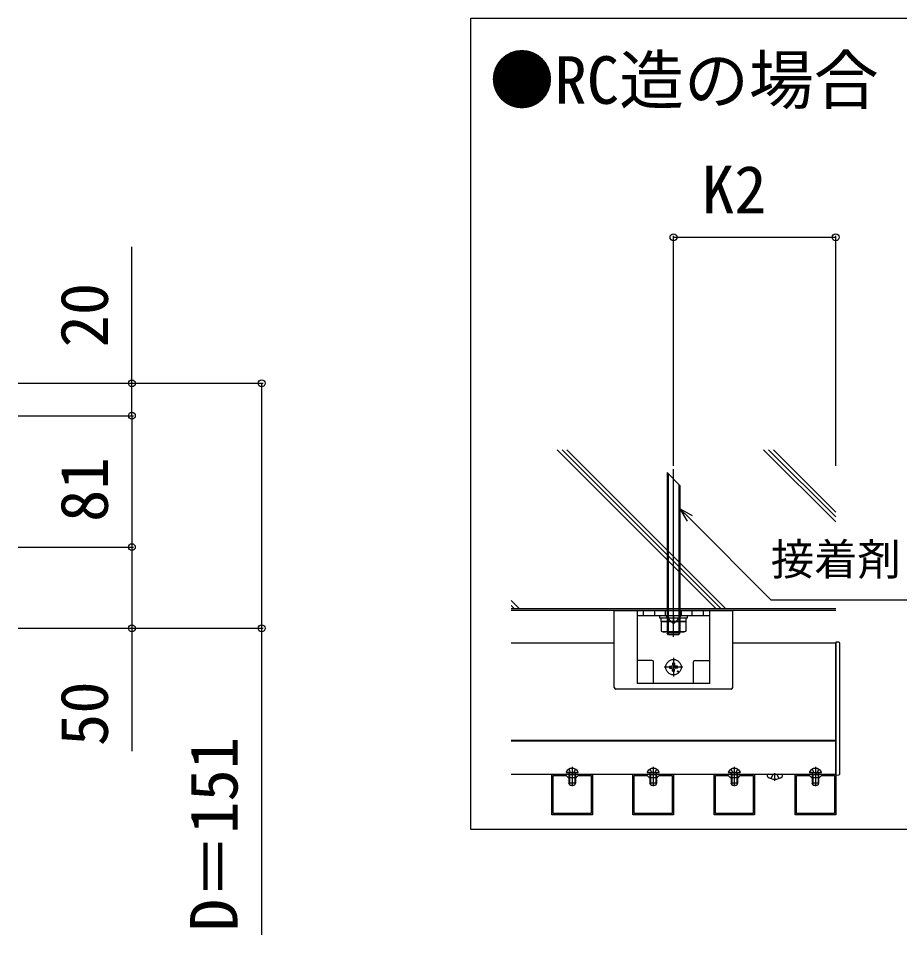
# Model space of a CAD drawing. Units: millimetres, scale not verified. Extents: x -1750 to 1750, y -2608 to 2592.
# Drawn here: x -434 to 109, y -333 to 232 of the extents above; entities that cross this region are included whole.
import ezdxf
from ezdxf.enums import TextEntityAlignment as Align

# ---------------------------------------------------------------- set-up
doc = ezdxf.new("R2010")
doc.units = ezdxf.units.MM
doc.header["$LTSCALE"] = 14
for name, color, linetype in [('0-2_USER1', 3, 'Continuous'), ('0-3_YKK_11', 7, 'Continuous'), ('0-4_YKK_12', 2, 'Continuous'), ('0-5_YKK_13', 4, 'Continuous'), ('0-6_YKK_D', 6, 'Continuous'), ('0-8_YSS_K', 3, 'Continuous')]:
    doc.layers.add(name, color=color, linetype=linetype)
doc.styles.add('ＭＳ ゴシック', font='')
doc.styles.get('ＭＳ ゴシック').set_extended_font_data('MS Gothic')

msp = doc.modelspace()

# ---------------------------------------------------------------- linework, layer by layer
at = {"layer": '0-3_YKK_11'}
for points in [[(-80, -234.5), (-80, -259.5), (-105, -259.5), (-105, -234.5)], [(-80.8, -235.3), (-80.8, -258.7), (-104.2, -258.7), (-104.2, -235.3), (-96.2, -235.3), (-95, -236.5), (-90, -236.5), (-88.8, -235.3)], [(-30, -234.5), (-30, -259.5), (-55, -259.5), (-55, -234.5)], [(-30.8, -235.3), (-30.8, -258.7), (-54.2, -258.7), (-54.2, -235.3), (-46.2, -235.3), (-45, -236.5), (-40, -236.5), (-38.8, -235.3)], [(20, -234.5), (20, -259.5), (-5, -259.5), (-5, -234.5)], [(19.2, -235.3), (19.2, -258.7), (-4.2, -258.7), (-4.2, -235.3), (3.8, -235.3), (5, -236.5), (10, -236.5), (11.2, -235.3)], [(70, -234.5), (70, -259.5), (45, -259.5), (45, -234.5)], [(69.2, -235.3), (69.2, -258.7), (45.8, -258.7), (45.8, -235.3), (53.8, -235.3), (55, -236.5), (60, -236.5), (61.2, -235.3)]]:
    msp.add_lwpolyline(points, close=True, dxfattribs=at)
at = {"layer": '0-4_YKK_12'}
for p, q in [((-130, -153.5), (-66.5, -153.5)), ((6.5, -153.5), (70, -153.5)), ((-130, -213.5), (70, -213.5)), ((-130, -214), (70, -214))]:
    msp.add_line(p, q, dxfattribs=at)
msp.add_lwpolyline([(-155, 231.5), (970, 231.5), (970, -268.5), (-155, -268.5)], close=True, dxfattribs=at)
msp.add_lwpolyline([(-130, -234.5), (70, -234.5), (70, -153.5)], dxfattribs=at)
at = {"layer": '0-5_YKK_13'}
for p, q in [((-34, -48.5), (-34, -147.5)), ((-34, -48.5), (-26, -56.5)), ((-33.32, -49.18), (-33.32, -148.18)), ((-30, -149.79), (-30, -46.38)), ((-26.68, -55.82), (-26.68, -148.18)), ((-26, -56.5), (-26, -147.5)), ((-48.5, -136.7), (-48.5, -133.5)), ((-41.5, -136.7), (-41.5, -133.5)), ((-35, -136.7), (-35, -133.5)), ((-25, -136.7), (-25, -133.5)), ((-18.5, -136.7), (-18.5, -133.5)), ((-11.5, -136.7), (-11.5, -133.5)), ((5.76, -133.5), (6.5, -133.5)), ((6.5, -181), (6.5, -133.5)), ((-52.5, -136.7), (-7.5, -136.7)), ((-30, -141.7), (-35, -136.7)), ((-33.75, -140.3), (-33.75, -146.22)), ((-26.25, -140.3), (-26.25, -146.22)), ((-22.3, -138.3), (-22.3, -140.3)), ((-34, -147.3), (-26, -147.3)), ((-33, -148.5), (-34, -147.5)), ((-27, -148.5), (-33, -148.5)), ((-27, -148.5), (-26, -147.5)), ((70, -153.5), (70, -234.5)), ((72.5, -234.38), (72.5, -153.62)), ((-30, -162.76), (-30, -174.23)), ((-43.3, -164.3), (-52.5, -164.3)), ((-42.3, -178.5), (-42.3, -165.3)), ((-24.27, -168.5), (-35.74, -168.5)), ((-32.38, -167.91), (-31.34, -167.89)), ((-32.37, -169.09), (-31.34, -169.11)), ((-31.34, -167.89), (-30.73, -167.77)), ((-31.34, -169.11), (-30.73, -169.23)), ((-30.61, -167.16), (-30.73, -167.77)), ((-30.61, -169.84), (-30.73, -169.23)), ((-30.59, -166.12), (-30.61, -167.16)), ((-29.41, -166.12), (-29.39, -167.16)), ((-29.39, -167.16), (-29.27, -167.77)), ((-29.39, -169.84), (-29.27, -169.23)), ((-28.66, -167.89), (-29.27, -167.77)), ((-28.66, -169.11), (-29.27, -169.23)), ((-27.62, -167.91), (-28.66, -167.89)), ((-27.62, -169.09), (-28.66, -169.11)), ((-17.7, -178.5), (-17.7, -165.3)), ((-16.7, -164.3), (-7.5, -164.3)), ((-30.59, -170.88), (-30.61, -169.84)), ((-29.41, -170.88), (-29.39, -169.84)), ((-7.5, -178.5), (-52.5, -178.5)), ((5.5, -182), (-65.5, -182)), ((-94.55, -231.43), (-93.65, -233.25)), ((-92.5, -229.9), (-92.5, -241.89)), ((-90.45, -231.43), (-91.36, -233.25)), ((-44.55, -231.43), (-43.65, -233.25)), ((-42.5, -229.9), (-42.5, -241.89)), ((-40.45, -231.43), (-41.36, -233.25)), ((5.45, -231.43), (6.35, -233.25)), ((7.5, -229.9), (7.5, -241.89)), ((9.55, -231.43), (8.64, -233.25)), ((55.45, -231.43), (56.35, -233.25)), ((57.5, -229.9), (57.5, -241.89)), ((59.55, -231.43), (58.64, -233.25)), ((-96.1, -233.4), (-88.9, -233.4)), ((-94.5, -234.8), (-94.36, -233.99)), ((-90.5, -234.8), (-94.5, -234.8)), ((-94.5, -234.8), (-94.5, -240)), ((-94.12, -234.8), (-94.36, -233.78)), ((-94.12, -234.8), (-94.12, -240.76)), ((-92.5, -233.86), (-93.65, -233.25)), ((-92.5, -233.86), (-91.36, -233.25)), ((-90.88, -234.8), (-90.64, -233.78)), ((-90.88, -234.8), (-90.88, -240.76)), ((-90.5, -234.8), (-90.64, -233.99)), ((-90.5, -234.8), (-90.5, -240)), ((-46.1, -233.4), (-38.9, -233.4)), ((-44.5, -234.8), (-44.36, -233.99)), ((-40.5, -234.8), (-44.5, -234.8)), ((-44.5, -234.8), (-44.5, -240)), ((-44.12, -234.8), (-44.36, -233.78)), ((-44.12, -234.8), (-44.12, -240.76)), ((-42.5, -233.86), (-43.65, -233.25)), ((-42.5, -233.86), (-41.36, -233.25)), ((-40.88, -234.8), (-40.64, -233.78)), ((-40.88, -234.8), (-40.88, -240.76)), ((-40.5, -234.8), (-40.64, -233.99)), ((-40.5, -234.8), (-40.5, -240)), ((3.9, -233.4), (11.1, -233.4)), ((5.5, -234.8), (5.64, -233.99)), ((9.5, -234.8), (5.5, -234.8)), ((5.5, -234.8), (5.5, -240)), ((5.88, -234.8), (5.64, -233.78)), ((5.88, -234.8), (5.88, -240.76)), ((7.5, -233.86), (6.35, -233.25)), ((7.5, -233.86), (8.64, -233.25)), ((9.12, -234.8), (9.36, -233.78)), ((9.12, -234.8), (9.12, -240.76)), ((9.5, -234.8), (9.36, -233.99)), ((9.5, -234.8), (9.5, -240)), ((27.76, -235.36), (27.76, -235.2)), ((28.46, -234.5), (36.53, -234.5)), ((32.5, -238.6), (32.5, -233.79)), ((37.23, -235.36), (37.23, -235.2)), ((53.9, -233.4), (61.1, -233.4)), ((55.5, -234.8), (55.64, -233.99)), ((59.5, -234.8), (55.5, -234.8)), ((55.5, -234.8), (55.5, -240)), ((55.88, -234.8), (55.64, -233.78)), ((55.88, -234.8), (55.88, -240.76)), ((57.5, -233.86), (56.35, -233.25)), ((57.5, -233.86), (58.64, -233.25)), ((59.12, -234.8), (59.36, -233.78)), ((59.12, -234.8), (59.12, -240.76)), ((59.5, -234.8), (59.36, -233.99)), ((59.5, -234.8), (59.5, -240)), ((70, -234.5), (70, -235)), ((70, -235), (72.03, -234.88)), ((-90.5, -240), (-94.5, -240)), ((-93.8, -241.4), (-94.5, -240)), ((-91.2, -241.4), (-93.8, -241.4)), ((-90.5, -240), (-91.2, -241.4)), ((-40.5, -240), (-44.5, -240)), ((-43.8, -241.4), (-44.5, -240)), ((-41.2, -241.4), (-43.8, -241.4)), ((-40.5, -240), (-41.2, -241.4)), ((9.5, -240), (5.5, -240)), ((6.2, -241.4), (5.5, -240)), ((8.8, -241.4), (6.2, -241.4)), ((9.5, -240), (8.8, -241.4)), ((59.5, -240), (55.5, -240)), ((56.2, -241.4), (55.5, -240)), ((58.8, -241.4), (56.2, -241.4)), ((59.5, -240), (58.8, -241.4))]:
    msp.add_line(p, q, dxfattribs=at)
for points in [[(-66.5, -181), (-66.5, -133.5), (-65.76, -133.5)], [(-65.76, -133.5), (-64.76, -133.5), (4.76, -133.5), (5.76, -133.5)], [(-7.5, -178.5), (-7.5, -133.5), (-52.5, -133.5), (-52.5, -178.5)], [(-22.3, -140.3), (-37.7, -140.3), (-37.7, -138.3)], [(-37.51, -140.3), (-22.49, -140.3), (-22.49, -146.22), (-23.5, -146.8), (-36.5, -146.8)], [(-37.51, -140.3), (-37.51, -146.22), (-36.5, -146.8)], [(-30, -136.7), (-30, -141.7), (-25, -136.7)], [(72.03, -153.12), (70, -153), (70, -153.5)], [(31.37, -234.5), (31.37, -234.5), (30.05, -237.16)], [(33.63, -234.5), (33.63, -234.5), (34.95, -237.16)]]:
    msp.add_lwpolyline(points, dxfattribs=at)
msp.add_lwpolyline([(-21.5, -138.3), (-38.5, -138.3), (-38.5, -136.7), (-21.5, -136.7)], close=True, dxfattribs=at)
for centre, radius in [((-30, -168.5), 4.74), ((-27.36, -171.14), 0.3)]:
    msp.add_circle(centre, radius, dxfattribs=at)
for centre, radius, start, end in [((-35.63, -143.48), 3.32, 235.6157, 304.3843), ((-30, -134.38), 12.42, 252.412, 287.5879), ((-24.37, -143.48), 3.32, 235.6157, 304.3843), ((72, -153.62), 0.5, 0, 86.5), ((-43.3, -165.3), 1, 0, 90), ((-30, -168.5), 2.45, 165.9892, 194.0108), ((-30, -168.5), 2.45, 75.9892, 104.0108), ((-30, -168.5), 2.45, 345.9892, 14.0108), ((-16.7, -165.3), 1, 90, 180), ((-30, -168.5), 2.45, 255.9892, 284.0108), ((-92.5, -235.1), 4.2, 27.281, 152.719), ((-42.5, -235.1), 4.2, 27.281, 152.719), ((7.5, -235.1), 4.2, 27.281, 152.719), ((57.5, -235.1), 4.2, 27.281, 152.719), ((-96.1, -233.25), 0.154, 152.719, 270), ((-94.85, -233.9), 0.5, 349.909, 90), ((-90.15, -233.9), 0.5, 90, 190.091), ((-88.9, -233.25), 0.154, 270, 27.281), ((-46.1, -233.25), 0.154, 152.719, 270), ((-44.85, -233.9), 0.5, 349.909, 90), ((-40.15, -233.9), 0.5, 90, 190.091), ((-38.9, -233.25), 0.154, 270, 27.281), ((3.9, -233.25), 0.154, 152.719, 270), ((5.15, -233.9), 0.5, 349.909, 90), ((9.85, -233.9), 0.5, 90, 190.091), ((11.1, -233.25), 0.154, 270, 27.281), ((28.46, -235.2), 0.7, 92.9579, 180), ((28.63, -235.36), 0.862, 180, 230.8765), ((32.5, -230.6), 7, 230.8765, 270), ((28.46, -235.2), 0.7, 90, 92.9579), ((32.5, -230.6), 7, 270, 309.1236), ((36.53, -235.2), 0.7, 87.0421, 90), ((36.53, -235.2), 0.7, 0, 87.0421), ((36.37, -235.36), 0.862, 309.1236, 0), ((53.9, -233.25), 0.154, 152.719, 270), ((55.15, -233.9), 0.5, 349.909, 90), ((59.85, -233.9), 0.5, 90, 190.091), ((61.1, -233.25), 0.154, 270, 27.281), ((72, -234.38), 0.5, 273.5, 0)]:
    msp.add_arc(centre, radius, start, end, dxfattribs=at)
for centre, major_axis, start_param, end_param in [((-65.5, -181), (0.71, 0.71), 2.358058, 3.925127), ((5.5, -181), (0.71, -0.71), 5.499651, 7.06672)]:
    msp.add_ellipse(centre, major_axis=major_axis, ratio=0.99628, start_param=start_param, end_param=end_param, dxfattribs=at)
at = {"layer": '0-6_YKK_D'}
for p, q in [((-30, -44.38), (-30, 97.5)), ((-30, 96.5), (70, 96.5)), ((70, -44.38), (70, 97.5)), ((-434, 6.5), (-363, 6.5)), ((-434, 6.5), (-283, 6.5)), ((-434, -13.5), (-363, -13.5)), ((-434, -13.5), (-363, -13.5)), ((-364, -13.5), (-364, -94.5)), ((-434, -94.5), (-363, -94.5)), ((-434, -94.5), (-363, -94.5)), ((-434, -144.5), (-363, -144.5)), ((-434, -144.5), (-283, -144.5))]:
    msp.add_line(p, q, dxfattribs=at)
for points in [[(-364, -13.5), (-364, 6.5), (-364, 90.68)], [(-284, 6.5), (-284, -144.5), (-284, -333.41)], [(-18.38, -75.22), (-26, -70.82), (-21.6, -78.45)], [(-26, -70.82), (-19.99, -76.84), (30.09, -126.91), (342.5, -126.91)], [(-364, -94.5), (-364, -144.5), (-364, -220.18)]]:
    msp.add_lwpolyline(points, dxfattribs=at)
for centre in [(-30, 96.5), (70, 96.5), (-364, 6.5), (-284, 6.5), (-364, -13.5), (-364, -13.5), (-364, -94.5), (-364, -94.5), (-364, -144.5), (-284, -144.5)]:
    msp.add_circle(centre, 2.12, dxfattribs=at)
at = {"layer": '0-8_YSS_K'}
for p, q in [((-3.7, -132.5), (-101.7, -34.5)), ((-0.7, -132.5), (-98.7, -34.5)), ((2.3, -132.5), (-95.7, -34.5)), ((70, -78.92), (25.58, -34.5)), ((70, -75.92), (28.58, -34.5)), ((70, -72.92), (31.58, -34.5)), ((-124.98, -132.5), (-130, -127.48)), ((-127.98, -132.5), (-130, -130.48)), ((70, -132.5), (-130, -132.5)), ((70, -133.5), (-130, -133.5))]:
    msp.add_line(p, q, dxfattribs=at)

# ---------------------------------------------------------------- texts
at = {"layer": '0-2_USER1', "style": 'ＭＳ ゴシック'}
msp.add_text('●RC造の場合\u3000', height=29.33, dxfattribs=at).set_placement((-143.45, 170), align=Align.BOTTOM_LEFT)
at = {"layer": '0-6_YKK_D', "style": 'ＭＳ ゴシック'}
for s, height, p in [('K2', 29.33, (-12.5, 102.5)), ('接着剤（別途手配）', 19.57, (30.04, -117.67))]:
    msp.add_text(s, height=height, dxfattribs=at).set_placement(p, align=Align.BOTTOM_LEFT)
for s, p in [('20', (-370, 28.55)), ('81', (-370, -79)), ('50', (-370, -217.14)), ('D＝151', (-290, -331.27))]:
    msp.add_text(s, height=29.33, rotation=90, dxfattribs=at).set_placement(p, align=Align.BOTTOM_LEFT)

doc.saveas('drawing.dxf')
